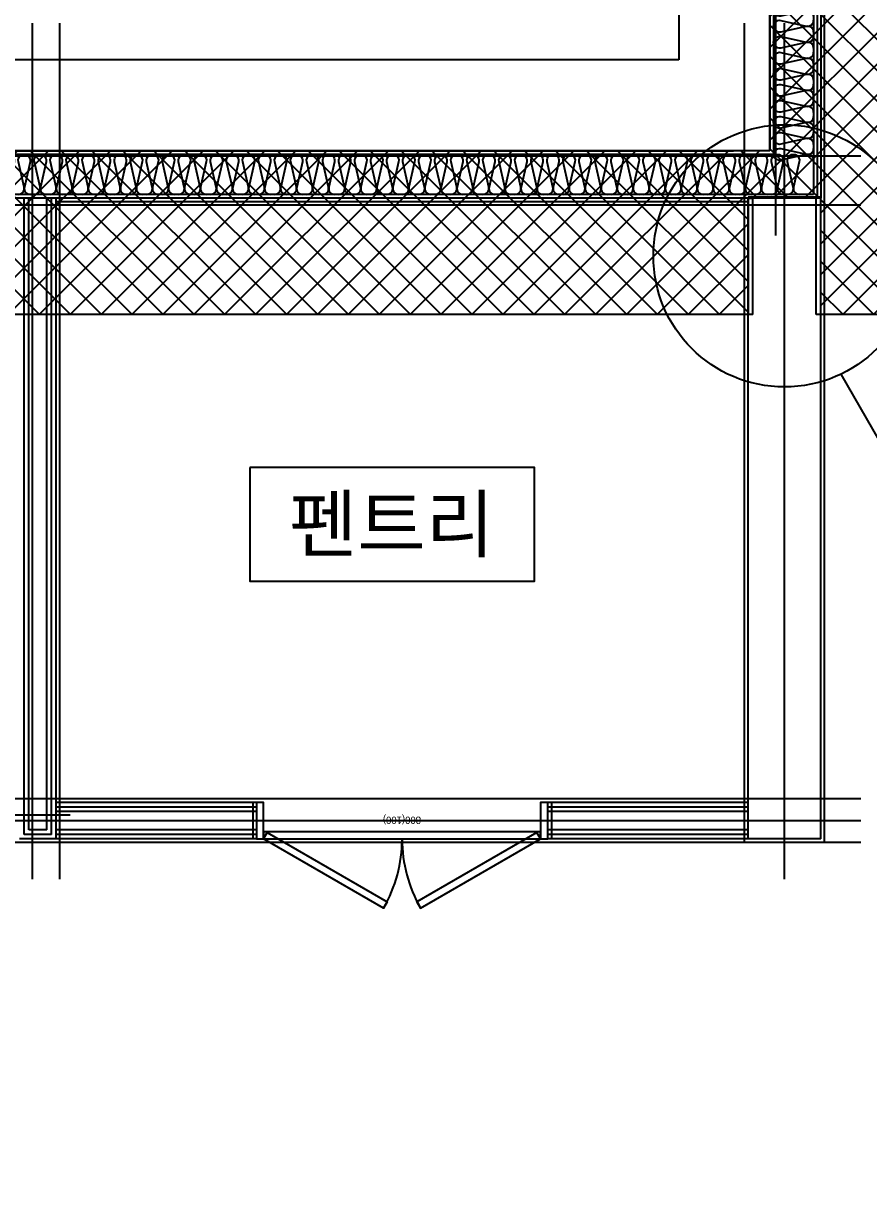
# Model space of a CAD drawing. Header units: millimetres. Extents: x -24416 to 92204, y -190080 to 23760.
# Drawn here: x 74287 to 76608, y -145202 to -142007 of the extents above; entities that cross this region are included whole.
import ezdxf
from ezdxf.enums import TextEntityAlignment as Align
from ezdxf.xclip import XClip

# ---------------------------------------------------------------- set-up
doc = ezdxf.new("R2010")
doc.units = ezdxf.units.MM
doc.header["$LTSCALE"] = 50
doc.header["$XCLIPFRAME"] = 0
for name, pattern in [('AUDIT_D_220706163347-0', [0]), ('CEN', [62, 60, -1, 0, -1]), ('HID', [2.5, 1.5, -1])]:
    doc.linetypes.add(name, pattern=pattern)
for name, color, linetype, plot in [('AA-CEN', 1, 'CEN', False), ('MC', 135, 'Continuous', False), ('X - 단위세대$0$0_임시', 134, 'Continuous', False)]:
    doc.layers.add(name, color=color, linetype=linetype, plot=plot)
for name, color, linetype in [('AA-단열-바닥-욕실', 30, 'Continuous'), ('ARDM', 7, 'Continuous'), ('CEN_CON', 1, 'CEN'), ('CEN_WALL', 12, 'CEN'), ('CONC', 2, 'Continuous'), ('dan1', 7, 'HID'), ('DOOR', 4, 'Continuous'), ('HAT', 9, 'Continuous'), ('INS', 252, 'Continuous'), ('WAL_DRY', 7, 'Continuous'), ('실명', 3, 'AUDIT_D_220706163347-0'), ('실명박스', 7, 'AUDIT_D_220706163347-0')]:
    doc.layers.add(name, color=color, linetype=linetype)
doc.styles.add('HAUD01', font='Dotum.ttf')
doc.styles.add('HAUD02', font='Dotum.ttf', dxfattribs={"width": 0.8})

# ---------------------------------------------------------------- blocks, each defined once
blk = doc.blocks.new('insul1')
blk.add_lwpolyline([(0, 0, 0.480617), (0.146, 0.183), (0.004, 0.817, -1.249969), (0.296, 0.817), (0.154, 0.183, 0.480617), (0.3, 0, 0.480617)], format="xyb")
blk = doc.blocks.new('DOOR-800(100)')
at = {"layer": 'DOOR'}
for points in [[(359.1, 272.7), (349.1, 290), (20, 100), (30, 82.7)], [(440.9, 272.7), (450.9, 290), (780, 100), (770, 82.7)], [(20, 100), (0, 100), (0, 0), (20, 0)], [(780, 80), (780, 100), (20, 100), (20, 80)], [(800, 100), (780, 100), (780, 0), (800, 0)]]:
    blk.add_lwpolyline(points, close=True, dxfattribs=at)
for centre, start, end in [((20, 100), 0, 30), ((780, 100), 150, 180)]:
    blk.add_arc(centre, 380, start, end, dxfattribs=at)
at = {"layer": 'X - 단위세대$0$0_임시'}
for p, q in [((-10, 0), (-10, 100)), ((810, 0), (810, 100))]:
    blk.add_line(p, q, dxfattribs=at)
at = {"layer": 'X - 단위세대$0$0_임시', "style": 'HAUD02'}
blk.add_text('800(100)', height=20, dxfattribs=at).set_placement((400.3, 46.2), align=Align.MIDDLE)
blk = doc.blocks.new('U-131A(확장)2', base_point=(284085.3, -82263.2))
at = {"layer": 'CEN_CON'}
for p, q in [((305360.3, -71628.2), (305360.3, -75471.1)), ((305385.3, -77238.2), (305385.3, -74888.2)), ((305595.3, -75253.2), (300625.3, -75253.2))]:
    blk.add_line(p, q, dxfattribs=at)
at = {"layer": 'CEN_WALL'}
for p, q in [((303320.3, -77238.2), (303320.3, -74888.2)), ((303424.2, -77063.2), (300865.4, -77063.2)), ((305595.3, -77078.2), (303255.3, -77078.2))]:
    blk.add_line(p, q, dxfattribs=at)
at = {"layer": 'CONC'}
for p, q in [((305345.3, -73138.2), (305345.3, -75238.2)), ((305095.3, -73388.2), (305095.3, -74988.2)), ((305095.3, -74988.2), (299020.3, -74988.2)), ((305345.3, -75238.2), (299132.3, -75238.2)), ((305298.3, -75688.2), (305298.3, -75368.2)), ((305472.3, -75368.2), (305298.3, -75368.2)), ((305472.3, -75688.2), (305472.3, -75368.2)), ((305285.3, -77128.2), (305285.3, -75688.2)), ((305298.3, -75688.2), (305285.3, -75688.2)), ((305485.3, -75688.2), (305472.3, -75688.2)), ((305485.3, -77128.2), (305485.3, -75688.2)), ((305485.3, -77128.2), (305285.3, -77128.2))]:
    blk.add_line(p, q, dxfattribs=at)
at = {"layer": 'dan1'}
for points in [[(288335.3, -80123.2), (288645.3, -80123.2), (288645.3, -81613.2), (295505.3, -81613.2), (295505.3, -77978.2), (299595.3, -77978.2), (299595.3, -81613.2), (309255.3, -81613.2), (309255.3, -73508.2), (308590.3, -73508.2), (308590.3, -72578.2), (305795.3, -72578.2), (305795.4, -75688.2), (305485.3, -75688.2)], [(305285.3, -75688.2), (299145.3, -75688.2)]]:
    blk.add_lwpolyline(points, dxfattribs=at)
at = {"layer": 'INS'}
for p, q in [((305355.3, -72133.2), (305355.3, -75248.2)), ((305465.3, -72288.2), (305465.3, -75358.2)), ((305355.3, -75248.2), (299145.3, -75248.2)), ((305465.3, -75358.2), (299145.3, -75358.2)), ((305285.3, -75688.2), (305285.3, -75368.2)), ((305285.3, -75368.2), (305298.3, -75368.2)), ((305485.3, -75368.2), (305472.3, -75368.2)), ((305485.3, -75688.2), (305485.3, -75368.2))]:
    blk.add_line(p, q, dxfattribs=at)
at = {"layer": 'MC'}
for p, q in [((305495.3, -77138.2), (305495.3, -71628.2)), ((303395.3, -77238.2), (303395.3, -74888.2)), ((305275.3, -77138.2), (305275.3, -74888.2)), ((305595.3, -75388.2), (300625.3, -75388.2)), ((305595.3, -77018.2), (303255.3, -77018.2)), ((305595.3, -77138.2), (299020.3, -77138.2))]:
    blk.add_line(p, q, dxfattribs=at)
at = {"layer": 'WAL_DRY'}
for p, q in [((305475.3, -72298.2), (305475.3, -75368.2)), ((305485.3, -72308.2), (305485.3, -75368.2)), ((305285.3, -75368.2), (301005.3, -75368.2)), ((303297.8, -77115.7), (303297.8, -75368.2)), ((303310.3, -77103.2), (303310.3, -75368.2)), ((303360.3, -77103.2), (303360.3, -75368.2)), ((303372.8, -77115.7), (303372.8, -75368.2)), ((303385.3, -77128.2), (303385.3, -75368.2)), ((305285.3, -75378.2), (303385.3, -75378.2)), ((303935.3, -77028.2), (303385.3, -77028.2)), ((305285.3, -77028.2), (304735.3, -77028.2)), ((303935.3, -77040.7), (303385.3, -77040.7)), ((303935.3, -77053.2), (303385.3, -77053.2)), ((305285.3, -77040.7), (304735.3, -77040.7)), ((305285.3, -77053.2), (304735.3, -77053.2)), ((303372.8, -77115.7), (303297.8, -77115.7)), ((303360.3, -77103.2), (303310.3, -77103.2)), ((303935.3, -77103.2), (303385.3, -77103.2)), ((303935.3, -77115.7), (303385.3, -77115.7)), ((305285.3, -77103.2), (304735.3, -77103.2)), ((305285.3, -77115.7), (304735.3, -77115.7)), ((303385.3, -77128.2), (303285.3, -77128.2)), ((303935.3, -77128.2), (303385.3, -77128.2)), ((305285.3, -77128.2), (304735.3, -77128.2))]:
    blk.add_line(p, q, dxfattribs=at)
at = {"layer": 'DOOR', "rotation": 180}
blk.add_blockref('DOOR-800(100)', (304735.3, -77028.2), dxfattribs=at)
at = {"layer": 'INS', "xscale": 110.0000000000002, "yscale": 110.0000000000002, "zscale": 110.0000000000002, "rotation": 90, "row_count": 1, "column_count": 67, "row_spacing": -1.577721810442024e-30, "column_spacing": 44.00000000000005}
blk.add_blockref('insul1', (305465.3, -75264.9), dxfattribs=at)
at = {"layer": 'INS', "xscale": 110, "yscale": 110, "zscale": 110, "row_count": 1, "column_count": 143, "row_spacing": 0, "column_spacing": 44}
blk.add_blockref('insul1', (299145.3, -75358.2), dxfattribs=at)
blk = doc.blocks.new('A$C415C5DAF')
at = {"layer": '실명박스'}
blk.add_lwpolyline([(62423.4, -161604.1), (62423.4, -161916.6), (63205, -161916.6), (63205, -161604.1)], close=True, dxfattribs=at)
at = {"layer": '실명', "style": 'HAUD01'}
blk.add_text('펜트리', height=150, dxfattribs=at).set_placement((62812.8, -161758.1), align=Align.MIDDLE)
blk = doc.blocks.new('A$C1CAF0AFA')
at = {"layer": 'HAT'}
h = blk.add_hatch(dxfattribs=at)
h.set_pattern_fill('_USER', color=5, scale=60, angle=45, double=1, pattern_type=0)
h.set_pattern_definition([(45, (0, 5940), (-42.426407, 42.426407), []), (135, (0, 5940), (-42.426407, -42.426407), [])])
h.paths.add_polyline_path([(69886.9, -166567.4), (69886.9, -166117.4), (67816.9, -166117.4), (67816.9, -165967.4), (66416.9, -165967.4), (66416.9, -166117.4), (63686.9, -166117.4), (63686.9, -163007.4), (59946.9, -163007.4), (59946.9, -165012.4), (57446.9, -165012.4), (57446.9, -163597.4), (55506.9, -163597.4), (55506.9, -164047.4), (56996.9, -164047.4), (56996.9, -165462.4), (59126.9, -165462.4), (59126.9, -165172.4), (59326.9, -165172.4), (59326.9, -165462.4), (60396.9, -165462.4), (60396.9, -163457.4), (63236.9, -163457.4), (63236.9, -166567.4), (63546.9, -166567.4), (63546.9, -166244.9), (63746.9, -166244.9), (63746.9, -166567.4)], flags=17)
h.paths.add_polyline_path([(66496.9, -168857.4), (70586.9, -168857.4), (70586.9, -172492.4), (80246.9, -172492.4), (80246.9, -164387.4), (79581.9, -164387.4), (79581.9, -163457.4), (76786.9, -163457.4), (76786.9, -166567.4), (76476.9, -166567.4), (76476.9, -166244.9), (76276.9, -166244.9), (76276.9, -166567.4), (70136.9, -166567.4), (70136.9, -166117.6), (76336.9, -166117.4), (76336.9, -163007.4), (80076.9, -163007.4), (80076.9, -163872.4), (80696.9, -163872.4), (80696.9, -172942.4), (70136.9, -172942.4), (70136.9, -169307.4), (66946.9, -169307.4), (66946.9, -172942.4), (59186.9, -172942.4), (59186.9, -171452.4), (55506.9, -171452.4), (55506.9, -171002.4), (59126.9, -171002.4), (59126.9, -171292.4), (59326.9, -171292.4), (59326.9, -171002.4), (59636.9, -171002.4), (59636.9, -172492.4), (66496.9, -172492.4)])
at = {"layer": 'AA-CEN', "color": 4}
blk.add_lwpolyline([(66496.9, -168857.4), (70586.9, -168857.4), (70586.9, -172492.4), (80246.9, -172492.4), (80246.9, -164387.4), (79581.9, -164387.4), (79581.9, -163457.4), (76786.9, -163457.4), (76786.9, -166567.4), (76476.9, -166567.4), (76476.9, -166244.9), (76276.9, -166244.9), (76276.9, -166567.4), (70136.9, -166567.4), (70136.9, -166117.6), (76336.9, -166117.4), (76336.9, -163007.4), (80076.9, -163007.4), (80076.9, -163872.4), (80696.9, -163872.4), (80696.9, -172942.4), (70136.9, -172942.4), (70136.9, -169307.4), (66946.9, -169307.4)], dxfattribs=at)
blk = doc.blocks.new('A$C45F312F6')
at = {"layer": 'ARDM', "color": 3}
blk.add_lwpolyline([(76531.8, -166731.2), (76726.7, -167069.5), (76944.2, -167069.5)], dxfattribs=at)
blk.add_circle((76376.9, -166406.2), 360, dxfattribs=at)

msp = doc.modelspace()

# ---------------------------------------------------------------- block references
msp.add_blockref('A$C45F312F6', (0, 23760))
ref = msp.add_blockref('U-131A(확장)2', (55076.9, -149382.4))
XClip(ref).set_block_clipping_path([(282739.2818310418, -82563.1562753955), (314255.3468844853, -68838.1562753955)])
at = {"layer": 'AA-단열-바닥-욕실'}
msp.add_blockref('A$C1CAF0AFA', (0, 23760), dxfattribs=at)
at = {"layer": '실명박스'}
msp.add_blockref('A$C415C5DAF', (12485.4, 18377.1), dxfattribs=at)

doc.saveas('drawing.dxf')
